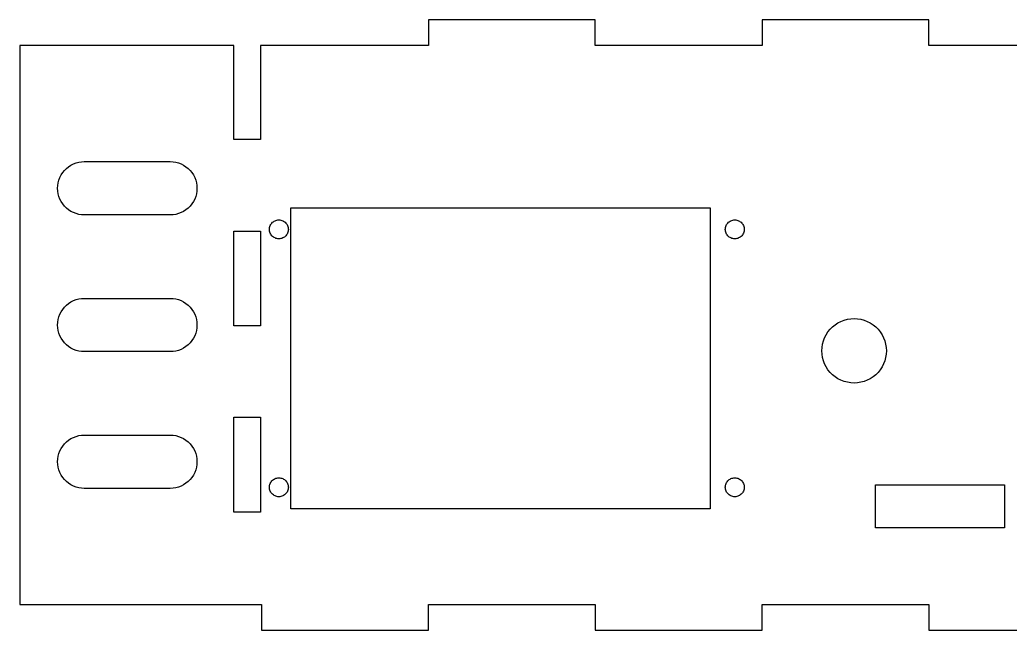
# Model space of a CAD drawing. Header units: metres. Extents: x -25 to 200, y 0 to 71.
# Drawn here: x -25 to 90.2, y 0 to 71 of the extents above; entities that cross this region are included whole.
import ezdxf

# ---------------------------------------------------------------- set-up
doc = ezdxf.new("R2010")
doc.units = ezdxf.units.M

msp = doc.modelspace()

# ---------------------------------------------------------------- linework, layer by layer
for p, q in [((41.9, 71), (22.5, 71)), ((22.5, 71), (22.5, 68)), ((41.9, 68), (41.9, 71)), ((80.7, 71), (61.3, 71)), ((61.3, 71), (61.3, 68)), ((80.7, 68), (80.7, 71)), ((-0.09999, 68), (-25, 68)), ((-25, 68), (-25, 3)), ((-0.09999, 57.0667), (-0.09999, 68)), ((22.5, 68), (3, 68)), ((3, 68), (3, 57.0667)), ((61.3, 68), (41.9, 68)), ((100.1, 68), (80.7, 68)), ((3, 57.0667), (-0.09999, 57.0667)), ((-19.05, 54.0847), (-18.7609, 54.232)), ((-18.7609, 54.232), (-18.4579, 54.3483)), ((-18.4579, 54.3483), (-18.1445, 54.4323)), ((-18.1445, 54.4323), (-17.824, 54.483)), ((-17.824, 54.483), (-17.5, 54.5)), ((-17.5, 54.5), (-7.5, 54.5)), ((-7.5, 54.5), (-7.17595, 54.483)), ((-7.17595, 54.483), (-6.85547, 54.4323)), ((-6.85547, 54.4323), (-6.54204, 54.3483)), ((-6.54204, 54.3483), (-6.23911, 54.232)), ((-6.23911, 54.232), (-5.95, 54.0847)), ((-20.1847, 52.95), (-20.0079, 53.2221)), ((-20.0079, 53.2221), (-19.8037, 53.4743)), ((-19.8037, 53.4743), (-19.5743, 53.7038)), ((-19.5743, 53.7038), (-19.3221, 53.9079)), ((-19.3221, 53.9079), (-19.05, 54.0847)), ((-5.95, 54.0847), (-5.67786, 53.9079)), ((-5.67786, 53.9079), (-5.42569, 53.7038)), ((-5.42569, 53.7038), (-5.19624, 53.4743)), ((-5.19624, 53.4743), (-4.99203, 53.2221)), ((-4.99203, 53.2221), (-4.81531, 52.95)), ((-20.583, 51.724), (-20.5323, 52.0445)), ((-20.5323, 52.0445), (-20.4483, 52.3579)), ((-20.4483, 52.3579), (-20.332, 52.6609)), ((-20.332, 52.6609), (-20.1847, 52.95)), ((-4.81531, 52.95), (-4.668, 52.6609)), ((-4.668, 52.6609), (-4.55171, 52.3579)), ((-4.55171, 52.3579), (-4.46773, 52.0445)), ((-4.46773, 52.0445), (-4.41698, 51.724)), ((-20.6, 51.4), (-20.583, 51.724)), ((-20.583, 51.076), (-20.6, 51.4)), ((-20.5323, 50.7555), (-20.583, 51.076)), ((-20.4483, 50.442), (-20.5323, 50.7555)), ((-4.46773, 50.7555), (-4.55171, 50.442)), ((-4.41698, 51.076), (-4.46773, 50.7555)), ((-4.41698, 51.724), (-4.39999, 51.4)), ((-4.39999, 51.4), (-4.41698, 51.076)), ((-20.332, 50.1391), (-20.4483, 50.442)), ((-20.1847, 49.85), (-20.332, 50.1391)), ((-20.0079, 49.5779), (-20.1847, 49.85)), ((-19.8037, 49.3257), (-20.0079, 49.5779)), ((-4.99203, 49.5779), (-5.19624, 49.3257)), ((-4.81531, 49.85), (-4.99203, 49.5779)), ((-4.668, 50.1391), (-4.81531, 49.85)), ((-4.55171, 50.442), (-4.668, 50.1391)), ((-19.5743, 49.0963), (-19.8037, 49.3257)), ((-19.3221, 48.892), (-19.5743, 49.0963)), ((-19.05, 48.7153), (-19.3221, 48.892)), ((-18.7609, 48.568), (-19.05, 48.7153)), ((-18.4579, 48.4517), (-18.7609, 48.568)), ((-18.1445, 48.3677), (-18.4579, 48.4517)), ((-17.824, 48.317), (-18.1445, 48.3677)), ((-6.85547, 48.3677), (-7.17595, 48.317)), ((-6.54204, 48.4517), (-6.85547, 48.3677)), ((-6.23911, 48.568), (-6.54204, 48.4517)), ((-5.95, 48.7153), (-6.23911, 48.568)), ((-5.67786, 48.892), (-5.95, 48.7153)), ((-5.42569, 49.0963), (-5.67786, 48.892)), ((-5.19624, 49.3257), (-5.42569, 49.0963)), ((6.5, 14.125), (6.5, 49.125)), ((6.5, 49.125), (55.25, 49.125)), ((55.25, 49.125), (55.25, 14.125)), ((-17.5, 48.3), (-17.824, 48.317)), ((-7.5, 48.3), (-17.5, 48.3)), ((-7.17595, 48.317), (-7.5, 48.3)), ((4.17236, 47.175), (4.23508, 47.2716)), ((4.23508, 47.2716), (4.30753, 47.361)), ((4.30753, 47.361), (4.38895, 47.4425)), ((4.38895, 47.4425), (4.47842, 47.5149)), ((4.47842, 47.5149), (4.575, 47.5776)), ((4.575, 47.5776), (4.67758, 47.6299)), ((4.67758, 47.6299), (4.78508, 47.6712)), ((4.78508, 47.6712), (4.89629, 47.701)), ((4.89629, 47.701), (5.01001, 47.719)), ((5.01001, 47.719), (5.125, 47.725)), ((5.125, 47.725), (5.23997, 47.719)), ((5.23997, 47.719), (5.3537, 47.701)), ((5.3537, 47.701), (5.4649, 47.6712)), ((5.4649, 47.6712), (5.5724, 47.6299)), ((5.5724, 47.6299), (5.67499, 47.5776)), ((5.67499, 47.5776), (5.77156, 47.5149)), ((5.77156, 47.5149), (5.86104, 47.4425)), ((5.86104, 47.4425), (5.94246, 47.361)), ((5.94246, 47.361), (6.01491, 47.2716)), ((6.01491, 47.2716), (6.07762, 47.175)), ((57.1724, 47.175), (57.2351, 47.2716)), ((57.2351, 47.2716), (57.3075, 47.361)), ((57.3075, 47.361), (57.3889, 47.4425)), ((57.3889, 47.4425), (57.4784, 47.5149)), ((57.4784, 47.5149), (57.575, 47.5776)), ((57.575, 47.5776), (57.6776, 47.6299)), ((57.6776, 47.6299), (57.7851, 47.6712)), ((57.7851, 47.6712), (57.8963, 47.701)), ((57.8963, 47.701), (58.01, 47.719)), ((58.01, 47.719), (58.125, 47.725)), ((58.125, 47.725), (58.24, 47.719)), ((58.24, 47.719), (58.3537, 47.701)), ((58.3537, 47.701), (58.4649, 47.6712)), ((58.4649, 47.6712), (58.5724, 47.6299)), ((58.5724, 47.6299), (58.675, 47.5776)), ((58.675, 47.5776), (58.7716, 47.5149)), ((58.7716, 47.5149), (58.861, 47.4425)), ((58.861, 47.4425), (58.9425, 47.361)), ((58.9425, 47.361), (59.0149, 47.2716)), ((59.0149, 47.2716), (59.0776, 47.175)), ((-0.09999, 35.4), (-0.09999, 46.4333)), ((-0.09999, 46.4333), (3, 46.4333)), ((3, 46.4333), (3, 35.4)), ((4.02499, 46.625), (4.03102, 46.74)), ((4.03102, 46.51), (4.02499, 46.625)), ((4.03102, 46.74), (4.04903, 46.8537)), ((4.04903, 46.3963), (4.03102, 46.51)), ((4.04903, 46.8537), (4.07883, 46.9649)), ((4.07883, 46.2851), (4.04903, 46.3963)), ((4.07883, 46.9649), (4.12009, 47.0724)), ((4.12009, 46.1776), (4.07883, 46.2851)), ((4.12009, 47.0724), (4.17236, 47.175)), ((4.17236, 46.075), (4.12009, 46.1776)), ((4.23508, 45.9784), (4.17236, 46.075)), ((6.07762, 46.075), (6.01491, 45.9784)), ((6.07762, 47.175), (6.1299, 47.0724)), ((6.1299, 46.1776), (6.07762, 46.075)), ((6.1299, 47.0724), (6.17116, 46.9649)), ((6.17116, 46.2851), (6.1299, 46.1776)), ((6.17116, 46.9649), (6.20096, 46.8537)), ((6.20096, 46.3963), (6.17116, 46.2851)), ((6.20096, 46.8537), (6.21896, 46.74)), ((6.21896, 46.51), (6.20096, 46.3963)), ((6.21896, 46.74), (6.22499, 46.625)), ((6.22499, 46.625), (6.21896, 46.51)), ((57.025, 46.625), (57.031, 46.74)), ((57.031, 46.51), (57.025, 46.625)), ((57.031, 46.74), (57.049, 46.8537)), ((57.049, 46.3963), (57.031, 46.51)), ((57.049, 46.8537), (57.0788, 46.9649)), ((57.0788, 46.2851), (57.049, 46.3963)), ((57.0788, 46.9649), (57.1201, 47.0724)), ((57.1201, 46.1776), (57.0788, 46.2851)), ((57.1201, 47.0724), (57.1724, 47.175)), ((57.1724, 46.075), (57.1201, 46.1776)), ((57.2351, 45.9784), (57.1724, 46.075)), ((59.0776, 46.075), (59.0149, 45.9784)), ((59.0776, 47.175), (59.1299, 47.0724)), ((59.1299, 46.1776), (59.0776, 46.075)), ((59.1299, 47.0724), (59.1712, 46.9649)), ((59.1712, 46.2851), (59.1299, 46.1776)), ((59.1712, 46.9649), (59.201, 46.8537)), ((59.201, 46.3963), (59.1712, 46.2851)), ((59.201, 46.8537), (59.219, 46.74)), ((59.219, 46.51), (59.201, 46.3963)), ((59.219, 46.74), (59.225, 46.625)), ((59.225, 46.625), (59.219, 46.51)), ((4.30753, 45.8889), (4.23508, 45.9784)), ((4.38895, 45.8075), (4.30753, 45.8889)), ((4.47842, 45.7351), (4.38895, 45.8075)), ((4.575, 45.6724), (4.47842, 45.7351)), ((4.67758, 45.6201), (4.575, 45.6724)), ((4.78508, 45.5788), (4.67758, 45.6201)), ((4.89629, 45.549), (4.78508, 45.5788)), ((5.01001, 45.531), (4.89629, 45.549)), ((5.125, 45.525), (5.01001, 45.531)), ((5.23997, 45.531), (5.125, 45.525)), ((5.3537, 45.549), (5.23997, 45.531)), ((5.4649, 45.5788), (5.3537, 45.549)), ((5.5724, 45.6201), (5.4649, 45.5788)), ((5.67499, 45.6724), (5.5724, 45.6201)), ((5.77156, 45.7351), (5.67499, 45.6724)), ((5.86104, 45.8075), (5.77156, 45.7351)), ((5.94246, 45.8889), (5.86104, 45.8075)), ((6.01491, 45.9784), (5.94246, 45.8889)), ((57.3075, 45.8889), (57.2351, 45.9784)), ((57.3889, 45.8075), (57.3075, 45.8889)), ((57.4784, 45.7351), (57.3889, 45.8075)), ((57.575, 45.6724), (57.4784, 45.7351)), ((57.6776, 45.6201), (57.575, 45.6724)), ((57.7851, 45.5788), (57.6776, 45.6201)), ((57.8963, 45.549), (57.7851, 45.5788)), ((58.01, 45.531), (57.8963, 45.549)), ((58.125, 45.525), (58.01, 45.531)), ((58.24, 45.531), (58.125, 45.525)), ((58.3537, 45.549), (58.24, 45.531)), ((58.4649, 45.5788), (58.3537, 45.549)), ((58.5724, 45.6201), (58.4649, 45.5788)), ((58.675, 45.6724), (58.5724, 45.6201)), ((58.7716, 45.7351), (58.675, 45.6724)), ((58.861, 45.8075), (58.7716, 45.7351)), ((58.9425, 45.8889), (58.861, 45.8075)), ((59.0149, 45.9784), (58.9425, 45.8889)), ((-19.5743, 37.8037), (-19.3221, 38.0079)), ((-19.3221, 38.0079), (-19.05, 38.1847)), ((-19.05, 38.1847), (-18.7609, 38.332)), ((-18.7609, 38.332), (-18.4579, 38.4483)), ((-18.4579, 38.4483), (-18.1445, 38.5323)), ((-18.1445, 38.5323), (-17.824, 38.583)), ((-17.824, 38.583), (-17.5, 38.6)), ((-17.5, 38.6), (-7.5, 38.6)), ((-7.5, 38.6), (-7.17595, 38.583)), ((-7.17595, 38.583), (-6.85547, 38.5323)), ((-6.85547, 38.5323), (-6.54204, 38.4483)), ((-6.54204, 38.4483), (-6.23911, 38.332)), ((-6.23911, 38.332), (-5.95, 38.1847)), ((-5.95, 38.1847), (-5.67786, 38.0079)), ((-5.67786, 38.0079), (-5.42569, 37.8037)), ((-20.332, 36.7609), (-20.1847, 37.05)), ((-20.1847, 37.05), (-20.0079, 37.3221)), ((-20.0079, 37.3221), (-19.8037, 37.5743)), ((-19.8037, 37.5743), (-19.5743, 37.8037)), ((-5.42569, 37.8037), (-5.19624, 37.5743)), ((-5.19624, 37.5743), (-4.99203, 37.3221)), ((-4.99203, 37.3221), (-4.81531, 37.05)), ((-4.81531, 37.05), (-4.668, 36.7609)), ((-20.6, 35.5), (-20.583, 35.824)), ((-20.583, 35.824), (-20.5323, 36.1445)), ((-20.5323, 36.1445), (-20.4483, 36.4579)), ((-20.4483, 36.4579), (-20.332, 36.7609)), ((-4.668, 36.7609), (-4.55171, 36.4579)), ((-4.55171, 36.4579), (-4.46773, 36.1445)), ((-4.46773, 36.1445), (-4.41698, 35.824)), ((-4.41698, 35.824), (-4.39999, 35.5)), ((69.7958, 35.5338), (70.125, 35.7476)), ((70.125, 35.7476), (70.4747, 35.9258)), ((70.4747, 35.9258), (70.8412, 36.0665)), ((70.8412, 36.0665), (71.2203, 36.168)), ((71.2203, 36.168), (71.608, 36.2294)), ((71.608, 36.2294), (72, 36.25)), ((72, 36.25), (72.392, 36.2294)), ((72.392, 36.2294), (72.7797, 36.168)), ((72.7797, 36.168), (73.1588, 36.0665)), ((73.1588, 36.0665), (73.5253, 35.9258)), ((73.5253, 35.9258), (73.875, 35.7476)), ((73.875, 35.7476), (74.2042, 35.5338)), ((-20.583, 35.1759), (-20.6, 35.5)), ((-20.5323, 34.8555), (-20.583, 35.1759)), ((-20.4483, 34.542), (-20.5323, 34.8555)), ((-4.46773, 34.8555), (-4.55171, 34.542)), ((-4.41698, 35.1759), (-4.46773, 34.8555)), ((-4.39999, 35.5), (-4.41698, 35.1759)), ((3, 35.4), (-0.09999, 35.4)), ((68.7524, 34.375), (68.9662, 34.7042)), ((68.9662, 34.7042), (69.2132, 35.0092)), ((69.2132, 35.0092), (69.4908, 35.2868)), ((69.4908, 35.2868), (69.7958, 35.5338)), ((74.2042, 35.5338), (74.5092, 35.2868)), ((74.5092, 35.2868), (74.7868, 35.0092)), ((74.7868, 35.0092), (75.0338, 34.7042)), ((75.0338, 34.7042), (75.2476, 34.375)), ((-20.332, 34.2391), (-20.4483, 34.542)), ((-20.1847, 33.95), (-20.332, 34.2391)), ((-20.0079, 33.6779), (-20.1847, 33.95)), ((-19.8037, 33.4257), (-20.0079, 33.6779)), ((-19.5743, 33.1962), (-19.8037, 33.4257)), ((-5.19624, 33.4257), (-5.42569, 33.1962)), ((-4.99203, 33.6779), (-5.19624, 33.4257)), ((-4.81531, 33.95), (-4.99203, 33.6779)), ((-4.668, 34.2391), (-4.81531, 33.95)), ((-4.55171, 34.542), (-4.668, 34.2391)), ((68.3319, 33.2797), (68.4335, 33.6588)), ((68.4335, 33.6588), (68.5742, 34.0253)), ((68.5742, 34.0253), (68.7524, 34.375)), ((75.2476, 34.375), (75.4258, 34.0253)), ((75.4258, 34.0253), (75.5665, 33.6588)), ((75.5665, 33.6588), (75.668, 33.2797)), ((-19.3221, 32.992), (-19.5743, 33.1962)), ((-19.05, 32.8153), (-19.3221, 32.992)), ((-18.7609, 32.668), (-19.05, 32.8153)), ((-18.4579, 32.5517), (-18.7609, 32.668)), ((-18.1445, 32.4677), (-18.4579, 32.5517)), ((-17.824, 32.417), (-18.1445, 32.4677)), ((-17.5, 32.4), (-17.824, 32.417)), ((-7.5, 32.4), (-17.5, 32.4)), ((-7.17595, 32.417), (-7.5, 32.4)), ((-6.85547, 32.4677), (-7.17595, 32.417)), ((-6.54204, 32.5517), (-6.85547, 32.4677)), ((-6.23911, 32.668), (-6.54204, 32.5517)), ((-5.95, 32.8153), (-6.23911, 32.668)), ((-5.67786, 32.992), (-5.95, 32.8153)), ((-5.42569, 33.1962), (-5.67786, 32.992)), ((68.25, 32.5), (68.2705, 32.892)), ((68.2705, 32.108), (68.25, 32.5)), ((68.2705, 32.892), (68.3319, 33.2797)), ((75.668, 33.2797), (75.7294, 32.892)), ((75.7294, 32.892), (75.75, 32.5)), ((75.75, 32.5), (75.7294, 32.108)), ((68.3319, 31.7203), (68.2705, 32.108)), ((68.4335, 31.3412), (68.3319, 31.7203)), ((68.5742, 30.9747), (68.4335, 31.3412)), ((75.5665, 31.3412), (75.4258, 30.9747)), ((75.668, 31.7203), (75.5665, 31.3412)), ((75.7294, 32.108), (75.668, 31.7203)), ((68.7524, 30.625), (68.5742, 30.9747)), ((68.9662, 30.2958), (68.7524, 30.625)), ((69.2132, 29.9908), (68.9662, 30.2958)), ((69.4908, 29.7132), (69.2132, 29.9908)), ((74.7868, 29.9908), (74.5092, 29.7132)), ((75.0338, 30.2958), (74.7868, 29.9908)), ((75.2476, 30.625), (75.0338, 30.2958)), ((75.4258, 30.9747), (75.2476, 30.625)), ((69.7958, 29.4662), (69.4908, 29.7132)), ((70.125, 29.2524), (69.7958, 29.4662)), ((70.4747, 29.0742), (70.125, 29.2524)), ((70.8412, 28.9335), (70.4747, 29.0742)), ((71.2203, 28.8319), (70.8412, 28.9335)), ((71.608, 28.7705), (71.2203, 28.8319)), ((72.7797, 28.8319), (72.392, 28.7705)), ((73.1588, 28.9335), (72.7797, 28.8319)), ((73.5253, 29.0742), (73.1588, 28.9335)), ((73.875, 29.2524), (73.5253, 29.0742)), ((74.2042, 29.4662), (73.875, 29.2524)), ((74.5092, 29.7132), (74.2042, 29.4662)), ((72, 28.75), (71.608, 28.7705)), ((72.392, 28.7705), (72, 28.75)), ((-0.09999, 13.7333), (-0.09999, 24.7667)), ((-0.09999, 24.7667), (3, 24.7667)), ((3, 24.7667), (3, 13.7333)), ((-19.8037, 21.6743), (-19.5743, 21.9037)), ((-19.5743, 21.9037), (-19.3221, 22.1079)), ((-19.3221, 22.1079), (-19.05, 22.2847)), ((-19.05, 22.2847), (-18.7609, 22.432)), ((-18.7609, 22.432), (-18.4579, 22.5483)), ((-18.4579, 22.5483), (-18.1445, 22.6322)), ((-18.1445, 22.6322), (-17.824, 22.683)), ((-17.824, 22.683), (-17.5, 22.7)), ((-17.5, 22.7), (-7.5, 22.7)), ((-7.5, 22.7), (-7.17595, 22.683)), ((-7.17595, 22.683), (-6.85547, 22.6322)), ((-6.85547, 22.6322), (-6.54204, 22.5483)), ((-6.54204, 22.5483), (-6.23911, 22.432)), ((-6.23911, 22.432), (-5.95, 22.2847)), ((-5.95, 22.2847), (-5.67786, 22.1079)), ((-5.67786, 22.1079), (-5.42569, 21.9037)), ((-5.42569, 21.9037), (-5.19624, 21.6743)), ((-20.4483, 20.558), (-20.332, 20.8609)), ((-20.332, 20.8609), (-20.1847, 21.15)), ((-20.1847, 21.15), (-20.0079, 21.4221)), ((-20.0079, 21.4221), (-19.8037, 21.6743)), ((-5.19624, 21.6743), (-4.99203, 21.4221)), ((-4.99203, 21.4221), (-4.81531, 21.15)), ((-4.81531, 21.15), (-4.668, 20.8609)), ((-4.668, 20.8609), (-4.55171, 20.558)), ((-20.6, 19.6), (-20.583, 19.924)), ((-20.583, 19.276), (-20.6, 19.6)), ((-20.583, 19.924), (-20.5323, 20.2445)), ((-20.5323, 20.2445), (-20.4483, 20.558)), ((-4.55171, 20.558), (-4.46773, 20.2445)), ((-4.46773, 20.2445), (-4.41698, 19.924)), ((-4.41698, 19.924), (-4.39999, 19.6)), ((-4.39999, 19.6), (-4.41698, 19.276)), ((-20.5323, 18.9555), (-20.583, 19.276)), ((-20.4483, 18.642), (-20.5323, 18.9555)), ((-20.332, 18.3391), (-20.4483, 18.642)), ((-4.55171, 18.642), (-4.668, 18.3391)), ((-4.46773, 18.9555), (-4.55171, 18.642)), ((-4.41698, 19.276), (-4.46773, 18.9555)), ((-20.1847, 18.05), (-20.332, 18.3391)), ((-20.0079, 17.7779), (-20.1847, 18.05)), ((-19.8037, 17.5257), (-20.0079, 17.7779)), ((-19.5743, 17.2962), (-19.8037, 17.5257)), ((-19.3221, 17.092), (-19.5743, 17.2962)), ((-5.42569, 17.2962), (-5.67786, 17.092)), ((-5.19624, 17.5257), (-5.42569, 17.2962)), ((-4.99203, 17.7779), (-5.19624, 17.5257)), ((-4.81531, 18.05), (-4.99203, 17.7779)), ((-4.668, 18.3391), (-4.81531, 18.05)), ((4.23508, 17.2716), (4.30753, 17.361)), ((4.30753, 17.361), (4.38895, 17.4425)), ((4.38895, 17.4425), (4.47842, 17.5149)), ((4.47842, 17.5149), (4.575, 17.5776)), ((4.575, 17.5776), (4.67758, 17.6299)), ((4.67758, 17.6299), (4.78508, 17.6712)), ((4.78508, 17.6712), (4.89629, 17.701)), ((4.89629, 17.701), (5.01001, 17.719)), ((5.01001, 17.719), (5.125, 17.725)), ((5.125, 17.725), (5.23997, 17.719)), ((5.23997, 17.719), (5.3537, 17.701)), ((5.3537, 17.701), (5.4649, 17.6712)), ((5.4649, 17.6712), (5.5724, 17.6299)), ((5.5724, 17.6299), (5.67499, 17.5776)), ((5.67499, 17.5776), (5.77156, 17.5149)), ((5.77156, 17.5149), (5.86104, 17.4425)), ((5.86104, 17.4425), (5.94246, 17.361)), ((5.94246, 17.361), (6.01491, 17.2716)), ((57.2351, 17.2716), (57.3075, 17.361)), ((57.3075, 17.361), (57.3889, 17.4425)), ((57.3889, 17.4425), (57.4784, 17.5149)), ((57.4784, 17.5149), (57.575, 17.5776)), ((57.575, 17.5776), (57.6776, 17.6299)), ((57.6776, 17.6299), (57.7851, 17.6712)), ((57.7851, 17.6712), (57.8963, 17.701)), ((57.8963, 17.701), (58.01, 17.719)), ((58.01, 17.719), (58.125, 17.725)), ((58.125, 17.725), (58.24, 17.719)), ((58.24, 17.719), (58.3537, 17.701)), ((58.3537, 17.701), (58.4649, 17.6712)), ((58.4649, 17.6712), (58.5724, 17.6299)), ((58.5724, 17.6299), (58.675, 17.5776)), ((58.675, 17.5776), (58.7716, 17.5149)), ((58.7716, 17.5149), (58.861, 17.4425)), ((58.861, 17.4425), (58.9425, 17.361)), ((58.9425, 17.361), (59.0149, 17.2716)), ((-19.05, 16.9153), (-19.3221, 17.092)), ((-18.7609, 16.768), (-19.05, 16.9153)), ((-18.4579, 16.6517), (-18.7609, 16.768)), ((-18.1445, 16.5677), (-18.4579, 16.6517)), ((-17.824, 16.517), (-18.1445, 16.5677)), ((-17.5, 16.5), (-17.824, 16.517)), ((-7.5, 16.5), (-17.5, 16.5)), ((-7.17595, 16.517), (-7.5, 16.5)), ((-6.85547, 16.5677), (-7.17595, 16.517)), ((-6.54204, 16.6517), (-6.85547, 16.5677)), ((-6.23911, 16.768), (-6.54204, 16.6517)), ((-5.95, 16.9153), (-6.23911, 16.768)), ((-5.67786, 17.092), (-5.95, 16.9153)), ((4.02499, 16.625), (4.03102, 16.74)), ((4.03102, 16.51), (4.02499, 16.625)), ((4.03102, 16.74), (4.04903, 16.8537)), ((4.04903, 16.3963), (4.03102, 16.51)), ((4.04903, 16.8537), (4.07883, 16.9649)), ((4.07883, 16.2851), (4.04903, 16.3963)), ((4.07883, 16.9649), (4.12009, 17.0724)), ((4.12009, 16.1776), (4.07883, 16.2851)), ((4.12009, 17.0724), (4.17236, 17.175)), ((4.17236, 16.075), (4.12009, 16.1776)), ((4.17236, 17.175), (4.23508, 17.2716)), ((6.01491, 17.2716), (6.07762, 17.175)), ((6.07762, 17.175), (6.1299, 17.0724)), ((6.1299, 16.1776), (6.07762, 16.075)), ((6.1299, 17.0724), (6.17116, 16.9649)), ((6.17116, 16.2851), (6.1299, 16.1776)), ((6.17116, 16.9649), (6.20096, 16.8537)), ((6.20096, 16.3963), (6.17116, 16.2851)), ((6.20096, 16.8537), (6.21896, 16.74)), ((6.21896, 16.51), (6.20096, 16.3963)), ((6.21896, 16.74), (6.22499, 16.625)), ((6.22499, 16.625), (6.21896, 16.51)), ((57.025, 16.625), (57.031, 16.74)), ((57.031, 16.51), (57.025, 16.625)), ((57.031, 16.74), (57.049, 16.8537)), ((57.049, 16.3963), (57.031, 16.51)), ((57.049, 16.8537), (57.0788, 16.9649)), ((57.0788, 16.2851), (57.049, 16.3963)), ((57.0788, 16.9649), (57.1201, 17.0724)), ((57.1201, 16.1776), (57.0788, 16.2851)), ((57.1201, 17.0724), (57.1724, 17.175)), ((57.1724, 16.075), (57.1201, 16.1776)), ((57.1724, 17.175), (57.2351, 17.2716)), ((59.0149, 17.2716), (59.0776, 17.175)), ((59.0776, 17.175), (59.1299, 17.0724)), ((59.1299, 16.1776), (59.0776, 16.075)), ((59.1299, 17.0724), (59.1712, 16.9649)), ((59.1712, 16.2851), (59.1299, 16.1776)), ((59.1712, 16.9649), (59.201, 16.8537)), ((59.201, 16.3963), (59.1712, 16.2851)), ((59.201, 16.8537), (59.219, 16.74)), ((59.219, 16.51), (59.201, 16.3963)), ((59.219, 16.74), (59.225, 16.625)), ((59.225, 16.625), (59.219, 16.51)), ((74.5, 11.9), (74.5, 16.9)), ((74.5, 16.9), (89.5, 16.9)), ((89.5, 16.9), (89.5, 11.9)), ((4.23508, 15.9784), (4.17236, 16.075)), ((4.30753, 15.8889), (4.23508, 15.9784)), ((4.38895, 15.8075), (4.30753, 15.8889)), ((4.47842, 15.7351), (4.38895, 15.8075)), ((4.575, 15.6724), (4.47842, 15.7351)), ((4.67758, 15.6201), (4.575, 15.6724)), ((4.78508, 15.5788), (4.67758, 15.6201)), ((4.89629, 15.549), (4.78508, 15.5788)), ((5.01001, 15.531), (4.89629, 15.549)), ((5.125, 15.525), (5.01001, 15.531)), ((5.23997, 15.531), (5.125, 15.525)), ((5.3537, 15.549), (5.23997, 15.531)), ((5.4649, 15.5788), (5.3537, 15.549)), ((5.5724, 15.6201), (5.4649, 15.5788)), ((5.67499, 15.6724), (5.5724, 15.6201)), ((5.77156, 15.7351), (5.67499, 15.6724)), ((5.86104, 15.8075), (5.77156, 15.7351)), ((5.94246, 15.8889), (5.86104, 15.8075)), ((6.01491, 15.9784), (5.94246, 15.8889)), ((6.07762, 16.075), (6.01491, 15.9784)), ((57.2351, 15.9784), (57.1724, 16.075)), ((57.3075, 15.8889), (57.2351, 15.9784)), ((57.3889, 15.8075), (57.3075, 15.8889)), ((57.4784, 15.7351), (57.3889, 15.8075)), ((57.575, 15.6724), (57.4784, 15.7351)), ((57.6776, 15.6201), (57.575, 15.6724)), ((57.7851, 15.5788), (57.6776, 15.6201)), ((57.8963, 15.549), (57.7851, 15.5788)), ((58.01, 15.531), (57.8963, 15.549)), ((58.125, 15.525), (58.01, 15.531)), ((58.24, 15.531), (58.125, 15.525)), ((58.3537, 15.549), (58.24, 15.531)), ((58.4649, 15.5788), (58.3537, 15.549)), ((58.5724, 15.6201), (58.4649, 15.5788)), ((58.675, 15.6724), (58.5724, 15.6201)), ((58.7716, 15.7351), (58.675, 15.6724)), ((58.861, 15.8075), (58.7716, 15.7351)), ((58.9425, 15.8889), (58.861, 15.8075)), ((59.0149, 15.9784), (58.9425, 15.8889)), ((59.0776, 16.075), (59.0149, 15.9784)), ((55.25, 14.125), (6.5, 14.125)), ((3, 13.7333), (-0.09999, 13.7333)), ((89.5, 11.9), (74.5, 11.9)), ((-25, 3), (3.09999, 3)), ((3.09999, 3), (3.09999, 0)), ((22.5, 3), (41.9, 3)), ((22.5, 0), (22.5, 3)), ((41.9, 3), (41.9, 0)), ((61.3, 0), (61.3, 3)), ((61.3, 3), (80.7, 3)), ((80.7, 3), (80.7, 0)), ((3.09999, 0), (22.5, 0)), ((41.9, 0), (61.3, 0)), ((80.7, 0), (100.1, 0))]:
    msp.add_line(p, q)

doc.saveas('drawing.dxf')
